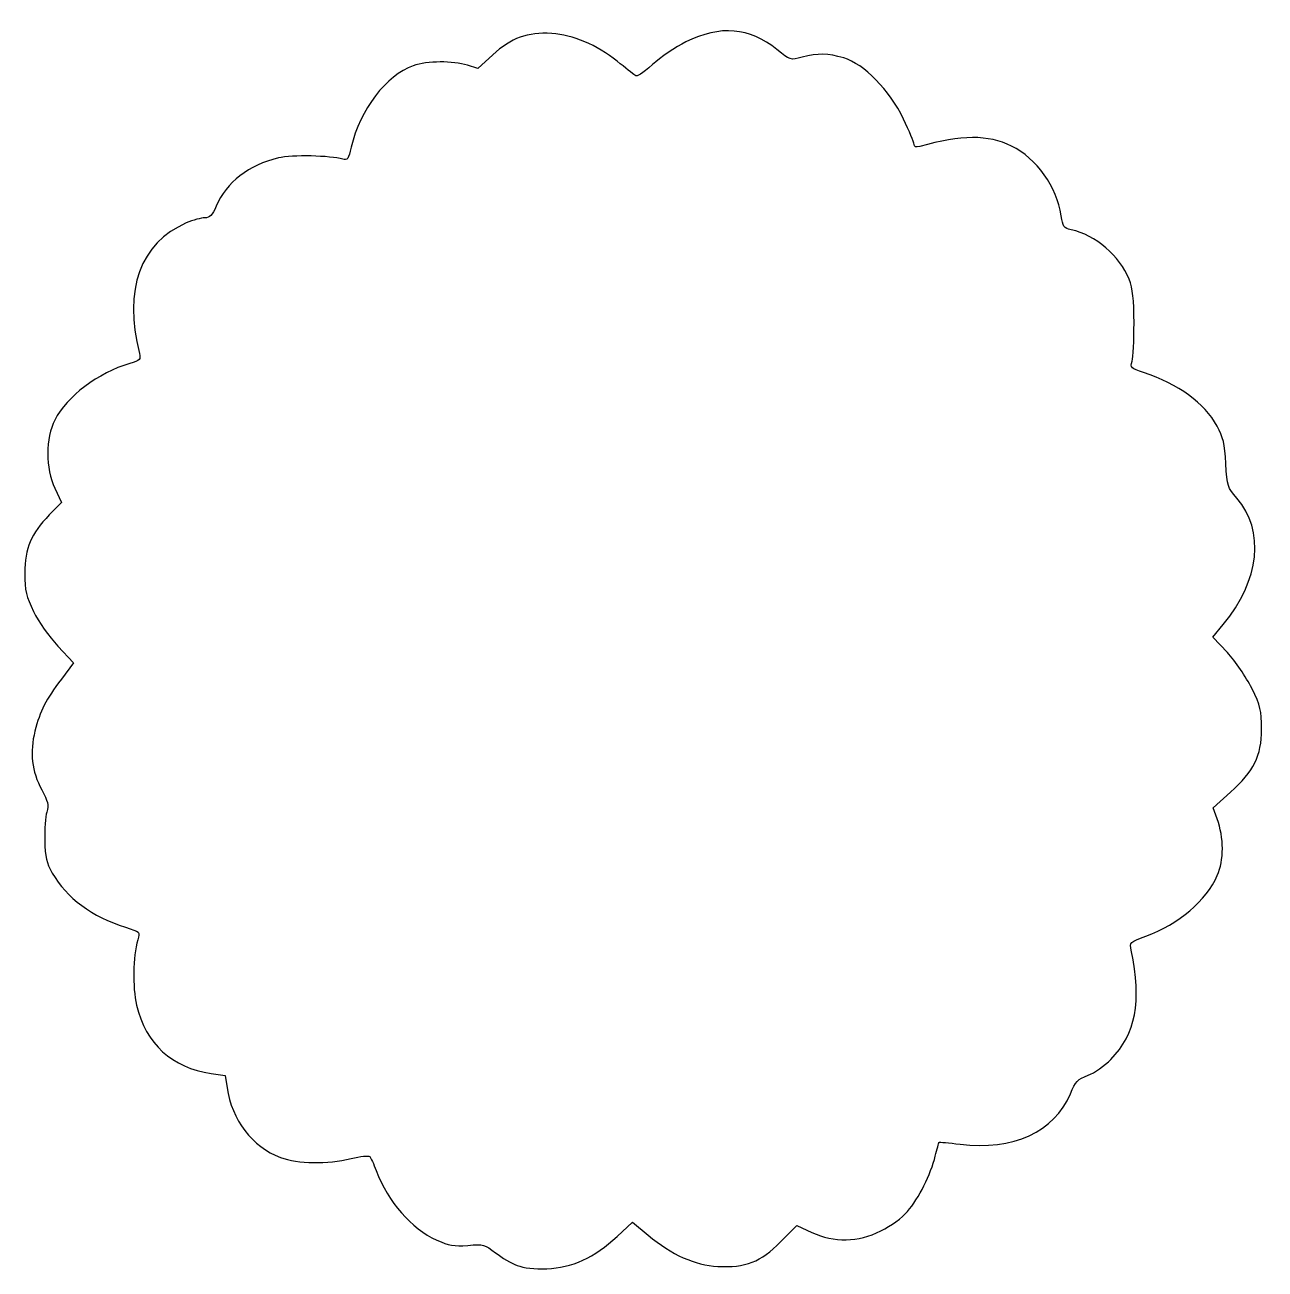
# Model space of a CAD drawing. Header units: centimetres. Extents: x -13.2 to 5.7, y -13.3 to 5.6.
import ezdxf

# ---------------------------------------------------------------- set-up
doc = ezdxf.new("R2010")
doc.units = ezdxf.units.CM
doc.header["$MEASUREMENT"] = 0
doc.layers.add('Layer 1', color=7, linetype='Continuous')

msp = doc.modelspace()

# ---------------------------------------------------------------- linework, layer by layer
at = {"layer": 'Layer 1'}
msp.add_open_spline([(-5.73895, -13.26986), (-5.82487, -13.23732), (-5.9724, -13.15055), (-6.0668, -13.07704), (-6.0668, -13.07704), (-6.23014, -12.94984), (-6.25064, -12.94436), (-6.491, -12.96365), (-6.491, -12.96365), (-6.70419, -12.98075), (-6.77785, -12.96822), (-6.96347, -12.88328), (-6.96347, -12.88328), (-7.35317, -12.70495), (-7.69938, -12.30741), (-7.88604, -11.82393), (-7.88604, -11.82393), (-7.92393, -11.7258), (-7.96843, -11.63021), (-7.98494, -11.61153), (-7.98494, -11.61153), (-8.00144, -11.59284), (-8.12931, -11.60622), (-8.2691, -11.64127), (-8.2691, -11.64127), (-8.62854, -11.73137), (-9.0784, -11.7243), (-9.34566, -11.62435), (-9.34566, -11.62435), (-9.77102, -11.46527), (-10.08889, -11.04995), (-10.15872, -10.56202), (-10.15872, -10.56202), (-10.15872, -10.56202), (-10.1851, -10.37764), (-10.1851, -10.37764), (-10.1851, -10.37764), (-10.1851, -10.37764), (-10.39807, -10.34701), (-10.39807, -10.34701), (-10.39807, -10.34701), (-10.99715, -10.26083), (-11.39688, -9.89462), (-11.53558, -9.30488), (-11.53558, -9.30488), (-11.60197, -9.02259), (-11.59382, -8.57617), (-11.51742, -8.30989), (-11.51742, -8.30989), (-11.48253, -8.18828), (-11.48338, -8.18742), (-11.70602, -8.11827), (-11.70602, -8.11827), (-12.21411, -7.96048), (-12.60294, -7.67239), (-12.82109, -7.29209), (-12.82109, -7.29209), (-12.91153, -7.13444), (-12.93124, -7.04991), (-12.93665, -6.79645), (-12.93665, -6.79645), (-12.94024, -6.62839), (-12.9263, -6.43347), (-12.90566, -6.36328), (-12.90566, -6.36328), (-12.87393, -6.2554), (-12.88584, -6.203), (-12.98274, -6.02418), (-12.98274, -6.02418), (-13.13338, -5.74619), (-13.16729, -5.45115), (-13.08535, -5.13146), (-13.08535, -5.13146), (-13.00653, -4.82393), (-12.9196, -4.65244), (-12.68321, -4.3381), (-12.68321, -4.3381), (-12.68321, -4.3381), (-12.49708, -4.0906), (-12.49708, -4.0906), (-12.49708, -4.0906), (-12.49708, -4.0906), (-12.73626, -3.83503), (-12.73626, -3.83503), (-12.73626, -3.83503), (-12.87137, -3.69066), (-13.03257, -3.46238), (-13.10675, -3.31036), (-13.10675, -3.31036), (-13.22187, -3.07446), (-13.23812, -3.00212), (-13.2384, -2.72405), (-13.2384, -2.72405), (-13.23879, -2.34184), (-13.14818, -2.12571), (-12.86625, -1.8364), (-12.86625, -1.8364), (-12.86625, -1.8364), (-12.68126, -1.64656), (-12.68126, -1.64656), (-12.68126, -1.64656), (-12.68126, -1.64656), (-12.78148, -1.43194), (-12.78148, -1.43194), (-12.78148, -1.43194), (-12.92307, -1.12875), (-12.92445, -0.66652), (-12.78458, -0.39287), (-12.78458, -0.39287), (-12.60153, -0.03474), (-12.12357, 0.32559), (-11.63954, 0.47038), (-11.63954, 0.47038), (-11.48391, 0.51693), (-11.47071, 0.53071), (-11.49378, 0.62259), (-11.49378, 0.62259), (-11.73756, 1.59347), (-11.48029, 2.30864), (-10.77919, 2.60903), (-10.77919, 2.60903), (-10.67744, 2.65263), (-10.55042, 2.68829), (-10.49691, 2.68829), (-10.49691, 2.68829), (-10.41964, 2.68829), (-10.38415, 2.72437), (-10.32447, 2.86354), (-10.32447, 2.86354), (-10.16634, 3.23227), (-9.83063, 3.49289), (-9.37577, 3.60004), (-9.37577, 3.60004), (-9.16883, 3.64879), (-8.58387, 3.63686), (-8.3967, 3.58007), (-8.3967, 3.58007), (-8.32475, 3.55824), (-8.30905, 3.5805), (-8.26657, 3.76445), (-8.26657, 3.76445), (-8.13512, 4.33365), (-7.73056, 4.86468), (-7.32248, 5.00366), (-7.32248, 5.00366), (-7.10387, 5.07812), (-6.72081, 5.08202), (-6.4951, 5.01209), (-6.4951, 5.01209), (-6.4951, 5.01209), (-6.33643, 4.96293), (-6.33643, 4.96293), (-6.33643, 4.96293), (-6.33643, 4.96293), (-6.11018, 5.16994), (-6.11018, 5.16994), (-6.11018, 5.16994), (-5.82627, 5.42972), (-5.58194, 5.51846), (-5.21248, 5.49601), (-5.21248, 5.49601), (-4.88991, 5.4764), (-4.5269, 5.32206), (-4.21417, 5.07156), (-4.21417, 5.07156), (-4.09418, 4.97544), (-3.97391, 4.87965), (-3.94691, 4.85868), (-3.94691, 4.85868), (-3.91218, 4.83171), (-3.83337, 4.87945), (-3.67736, 5.02198), (-3.67736, 5.02198), (-3.55609, 5.13276), (-3.32634, 5.28788), (-3.16679, 5.3667), (-3.16679, 5.3667), (-2.64055, 5.62667), (-2.20186, 5.58997), (-1.78048, 5.25073), (-1.78048, 5.25073), (-1.57757, 5.08737), (-1.57505, 5.0866), (-1.39772, 5.1331), (-1.39772, 5.1331), (-1.14871, 5.19841), (-1.009, 5.19616), (-0.7622, 5.12291), (-0.7622, 5.12291), (-0.4515, 5.03068), (-0.06736, 4.63808), (0.14827, 4.19239), (0.14827, 4.19239), (0.23613, 4.01078), (0.30802, 3.83686), (0.30802, 3.8059), (0.30802, 3.8059), (0.30802, 3.76646), (0.33472, 3.7572), (0.39727, 3.77496), (0.39727, 3.77496), (1.02826, 3.95409), (1.43707, 3.95575), (1.79514, 3.78065), (1.79514, 3.78065), (2.1754, 3.59468), (2.48759, 3.15648), (2.55058, 2.72027), (2.55058, 2.72027), (2.57489, 2.5519), (2.58935, 2.53159), (2.70221, 2.50721), (2.70221, 2.50721), (3.07033, 2.4277), (3.44935, 2.10417), (3.5844, 1.75417), (3.5844, 1.75417), (3.64366, 1.60058), (3.65999, 1.45543), (3.65999, 1.08243), (3.65999, 1.08243), (3.65999, 0.82074), (3.64677, 0.55955), (3.6306, 0.50203), (3.6306, 0.50203), (3.60293, 0.40355), (3.61325, 0.3935), (3.80694, 0.33017), (3.80694, 0.33017), (4.33501, 0.15753), (4.73492, -0.13367), (4.92607, -0.48474), (4.92607, -0.48474), (5.01947, -0.65626), (5.04264, -0.75511), (5.05947, -1.05394), (5.05947, -1.05394), (5.07907, -1.40184), (5.08539, -1.4219), (5.22604, -1.5821), (5.22604, -1.5821), (5.65774, -2.07384), (5.57621, -2.83651), (5.02014, -3.50824), (5.02014, -3.50824), (5.02014, -3.50824), (4.86333, -3.69766), (4.86333, -3.69766), (4.86333, -3.69766), (4.86333, -3.69766), (5.08253, -3.93431), (5.08253, -3.93431), (5.08253, -3.93431), (5.20537, -4.06694), (5.36811, -4.30522), (5.45274, -4.47638), (5.45274, -4.47638), (5.59021, -4.75441), (5.60368, -4.81041), (5.60298, -5.10105), (5.60298, -5.10105), (5.60199, -5.51251), (5.4929, -5.73351), (5.12851, -6.06223), (5.12851, -6.06223), (5.12851, -6.06223), (4.86802, -6.29723), (4.86802, -6.29723), (4.86802, -6.29723), (4.86802, -6.29723), (4.9274, -6.46544), (4.9274, -6.46544), (4.9274, -6.46544), (5.03147, -6.76028), (5.03219, -7.09499), (4.92927, -7.32762), (4.92927, -7.32762), (4.75714, -7.71666), (4.34727, -8.06517), (3.83795, -8.25556), (3.83795, -8.25556), (3.59847, -8.34508), (3.59361, -8.3498), (3.61789, -8.46974), (3.61789, -8.46974), (3.77853, -9.26348), (3.68958, -9.73904), (3.30686, -10.13266), (3.30686, -10.13266), (3.21471, -10.22743), (3.05836, -10.33588), (2.95941, -10.37365), (2.95941, -10.37365), (2.80054, -10.43429), (2.76914, -10.4673), (2.69098, -10.65579), (2.69098, -10.65579), (2.45159, -11.23311), (1.81408, -11.52434), (1.01024, -11.42359), (1.01024, -11.42359), (0.83694, -11.40187), (0.69208, -11.38939), (0.68833, -11.39585), (0.68833, -11.39585), (0.68458, -11.40231), (0.65946, -11.49681), (0.63252, -11.60585), (0.63252, -11.60585), (0.56469, -11.88036), (0.37977, -12.24804), (0.20957, -12.44677), (0.20957, -12.44677), (0.12309, -12.54775), (-0.03808, -12.66515), (-0.19867, -12.74415), (-0.19867, -12.74415), (-0.55013, -12.91704), (-0.904, -12.92453), (-1.24795, -12.76635), (-1.24795, -12.76635), (-1.24795, -12.76635), (-1.47503, -12.66192), (-1.47503, -12.66192), (-1.47503, -12.66192), (-1.47503, -12.66192), (-1.72397, -12.9106), (-1.72397, -12.9106), (-1.72397, -12.9106), (-2.03307, -13.21937), (-2.25578, -13.30643), (-2.68157, -13.28494), (-2.68157, -13.28494), (-3.0289, -13.2674), (-3.38052, -13.10954), (-3.74203, -12.80882), (-3.74203, -12.80882), (-3.74203, -12.80882), (-3.97938, -12.61138), (-3.97938, -12.61138), (-3.97938, -12.61138), (-3.97938, -12.61138), (-4.21488, -12.82932), (-4.21488, -12.82932), (-4.21488, -12.82932), (-4.55957, -13.1483), (-4.90875, -13.30849), (-5.28436, -13.31993), (-5.28436, -13.31993), (-5.4735, -13.3257), (-5.63992, -13.30737), (-5.73895, -13.26986)], degree=3, knots=[0, 0, 0, 0, 0.01123596, 0.01123596, 0.01123596, 0.01123596, 0.02247191, 0.02247191, 0.02247191, 0.02247191, 0.03370787, 0.03370787, 0.03370787, 0.03370787, 0.04494382, 0.04494382, 0.04494382, 0.04494382, 0.05617978, 0.05617978, 0.05617978, 0.05617978, 0.06741573, 0.06741573, 0.06741573, 0.06741573, 0.07865169, 0.07865169, 0.07865169, 0.07865169, 0.08988764, 0.08988764, 0.08988764, 0.08988764, 0.1011236, 0.1011236, 0.1011236, 0.1011236, 0.11235955, 0.11235955, 0.11235955, 0.11235955, 0.12359551, 0.12359551, 0.12359551, 0.12359551, 0.13483146, 0.13483146, 0.13483146, 0.13483146, 0.14606742, 0.14606742, 0.14606742, 0.14606742, 0.15730337, 0.15730337, 0.15730337, 0.15730337, 0.16853933, 0.16853933, 0.16853933, 0.16853933, 0.17977528, 0.17977528, 0.17977528, 0.17977528, 0.19101124, 0.19101124, 0.19101124, 0.19101124, 0.20224719, 0.20224719, 0.20224719, 0.20224719, 0.21348315, 0.21348315, 0.21348315, 0.21348315, 0.2247191, 0.2247191, 0.2247191, 0.2247191, 0.23595506, 0.23595506, 0.23595506, 0.23595506, 0.24719101, 0.24719101, 0.24719101, 0.24719101, 0.25842697, 0.25842697, 0.25842697, 0.25842697, 0.26966292, 0.26966292, 0.26966292, 0.26966292, 0.28089888, 0.28089888, 0.28089888, 0.28089888, 0.29213483, 0.29213483, 0.29213483, 0.29213483, 0.30337079, 0.30337079, 0.30337079, 0.30337079, 0.31460674, 0.31460674, 0.31460674, 0.31460674, 0.3258427, 0.3258427, 0.3258427, 0.3258427, 0.33707865, 0.33707865, 0.33707865, 0.33707865, 0.34831461, 0.34831461, 0.34831461, 0.34831461, 0.35955056, 0.35955056, 0.35955056, 0.35955056, 0.37078652, 0.37078652, 0.37078652, 0.37078652, 0.38202247, 0.38202247, 0.38202247, 0.38202247, 0.39325843, 0.39325843, 0.39325843, 0.39325843, 0.40449438, 0.40449438, 0.40449438, 0.40449438, 0.41573034, 0.41573034, 0.41573034, 0.41573034, 0.42696629, 0.42696629, 0.42696629, 0.42696629, 0.43820225, 0.43820225, 0.43820225, 0.43820225, 0.4494382, 0.4494382, 0.4494382, 0.4494382, 0.46067416, 0.46067416, 0.46067416, 0.46067416, 0.47191011, 0.47191011, 0.47191011, 0.47191011, 0.48314607, 0.48314607, 0.48314607, 0.48314607, 0.49438202, 0.49438202, 0.49438202, 0.49438202, 0.50561798, 0.50561798, 0.50561798, 0.50561798, 0.51685393, 0.51685393, 0.51685393, 0.51685393, 0.52808989, 0.52808989, 0.52808989, 0.52808989, 0.53932584, 0.53932584, 0.53932584, 0.53932584, 0.5505618, 0.5505618, 0.5505618, 0.5505618, 0.56179775, 0.56179775, 0.56179775, 0.56179775, 0.57303371, 0.57303371, 0.57303371, 0.57303371, 0.58426966, 0.58426966, 0.58426966, 0.58426966, 0.59550562, 0.59550562, 0.59550562, 0.59550562, 0.60674157, 0.60674157, 0.60674157, 0.60674157, 0.61797753, 0.61797753, 0.61797753, 0.61797753, 0.62921348, 0.62921348, 0.62921348, 0.62921348, 0.64044944, 0.64044944, 0.64044944, 0.64044944, 0.65168539, 0.65168539, 0.65168539, 0.65168539, 0.66292135, 0.66292135, 0.66292135, 0.66292135, 0.6741573, 0.6741573, 0.6741573, 0.6741573, 0.68539326, 0.68539326, 0.68539326, 0.68539326, 0.69662921, 0.69662921, 0.69662921, 0.69662921, 0.70786517, 0.70786517, 0.70786517, 0.70786517, 0.71910112, 0.71910112, 0.71910112, 0.71910112, 0.73033708, 0.73033708, 0.73033708, 0.73033708, 0.74157303, 0.74157303, 0.74157303, 0.74157303, 0.75280899, 0.75280899, 0.75280899, 0.75280899, 0.76404494, 0.76404494, 0.76404494, 0.76404494, 0.7752809, 0.7752809, 0.7752809, 0.7752809, 0.78651685, 0.78651685, 0.78651685, 0.78651685, 0.79775281, 0.79775281, 0.79775281, 0.79775281, 0.80898876, 0.80898876, 0.80898876, 0.80898876, 0.82022472, 0.82022472, 0.82022472, 0.82022472, 0.83146067, 0.83146067, 0.83146067, 0.83146067, 0.84269663, 0.84269663, 0.84269663, 0.84269663, 0.85393258, 0.85393258, 0.85393258, 0.85393258, 0.86516854, 0.86516854, 0.86516854, 0.86516854, 0.87640449, 0.87640449, 0.87640449, 0.87640449, 0.88764045, 0.88764045, 0.88764045, 0.88764045, 0.8988764, 0.8988764, 0.8988764, 0.8988764, 0.91011236, 0.91011236, 0.91011236, 0.91011236, 0.92134831, 0.92134831, 0.92134831, 0.92134831, 0.93258427, 0.93258427, 0.93258427, 0.93258427, 0.94382022, 0.94382022, 0.94382022, 0.94382022, 0.95505618, 0.95505618, 0.95505618, 0.95505618, 0.96629213, 0.96629213, 0.96629213, 0.96629213, 0.97752809, 0.97752809, 0.97752809, 0.97752809, 1, 1, 1, 1], dxfattribs=at)

doc.saveas('drawing.dxf')
